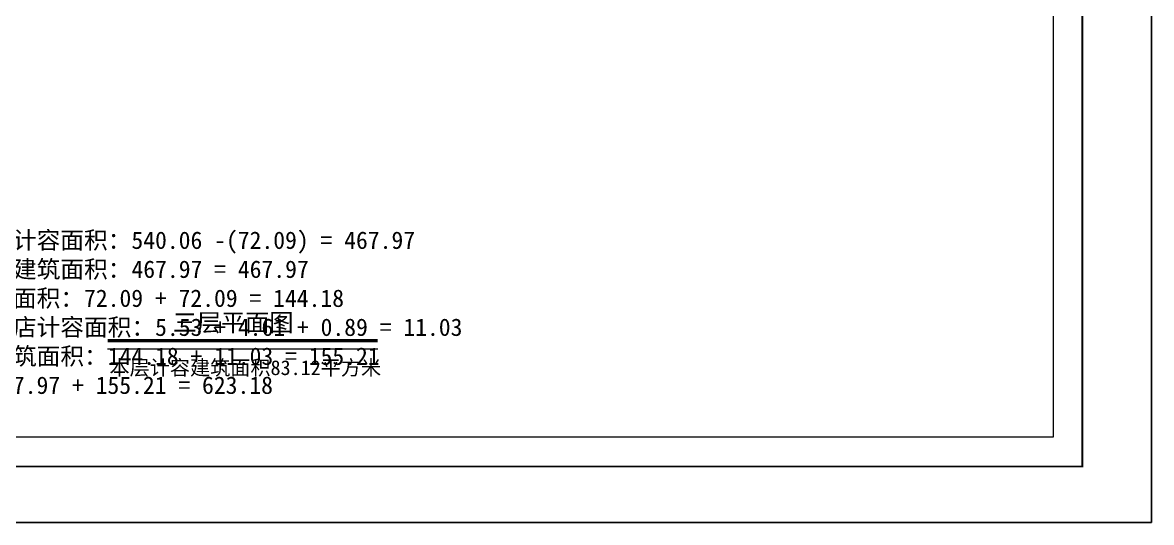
# Model space of a CAD drawing. Extents: x 512858 to 514372, y -232486 to -231710.
# Drawn here: x 513789.1 to 513844.3, y -232271.4 to -232246.9 of the extents above; entities that cross this region are included whole.
import ezdxf

# ---------------------------------------------------------------- set-up
doc = ezdxf.new("R2010")
doc.units = 0
doc.header["$LTSCALE"] = 1000
doc.layers.add('$计算结果', color=7, linetype='Continuous')
doc.layers.add('楼层注记', color=7, linetype='Continuous')
doc.layers.add('图廓', color=252, linetype='Continuous', lineweight=9)
doc.layers.add('打印图框', color=252, linetype='Continuous', plot=False)
doc.styles.add('dw', font='simhei.ttf')

msp = doc.modelspace()

# ---------------------------------------------------------------- linework, layer by layer
at = {"layer": '图廓', "color": 0, "const_width": 0.0953}
msp.add_lwpolyline([(513757.054, -232207.42), (513840.895, -232207.42), (513840.895, -232268.633), (513757.054, -232268.633)], close=True, dxfattribs=at)
at = {"layer": '图廓', "color": 0}
msp.add_lwpolyline([(513758.483, -232208.849), (513839.466, -232208.849), (513839.466, -232267.204), (513758.483, -232267.204)], close=True, dxfattribs=at)
at = {"layer": '图廓', "color": 7, "const_width": 0.16}
msp.add_lwpolyline([(513793.227, -232262.489), (513806.441, -232262.489)], dxfattribs=at)
at = {"layer": '图廓', "color": 7}
msp.add_lwpolyline([(513793.227, -232262.88), (513806.441, -232262.88)], dxfattribs=at)
at = {"layer": '打印图框', "color": 6, "ltscale": 0.5}
msp.add_lwpolyline([(513753.629, -232271.363), (513844.276, -232271.363), (513844.276, -232203.384), (513753.629, -232203.384)], close=True, dxfattribs=at)

# ---------------------------------------------------------------- texts
at = {"layer": '$计算结果', "insert": (513782.807, -232261.166), "char_height": 0.84974, "width": 32.29002, "attachment_point": 4, "style": 'dw'}
msp.add_mtext('  架空层不计容面积：540.06 -(72.09) = 467.97\\P本层不计容建筑面积：467.97 = 467.97\\P  住宅计容面积：72.09 + 72.09 = 144.18\\P  餐饮便利店计容面积：5.53 + 4.61 + 0.89 = 11.03\\P本层计容建筑面积：144.18 + 11.03 = 155.21\\P总面积：467.97 + 155.21 = 623.18', dxfattribs=at)
at = {"layer": '图廓', "color": 7, "style": 'dw'}
msp.add_text('本层计容建筑面积83.12平方米', height=0.72177, dxfattribs=at).set_placement((513793.322, -232264.166))
at = {"layer": '楼层注记', "color": 7, "style": 'dw'}
msp.add_text('三层平面图', height=0.8661, dxfattribs=at).set_placement((513796.417, -232262.03))

doc.saveas('drawing.dxf')
